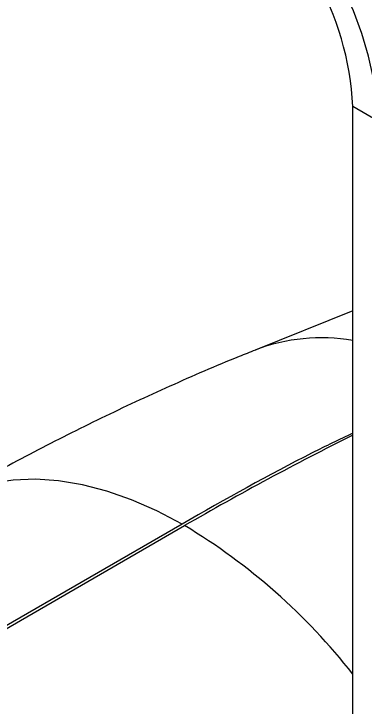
# Model space of a CAD drawing. Extents: x 12.3 to 108.7, y 1.1 to 80.4.
# Drawn here: x 76.686 to 78.571, y 64.496 to 68.21 of the extents above; entities that cross this region are included whole.
import ezdxf

# ---------------------------------------------------------------- set-up
doc = ezdxf.new("R2010")
doc.units = 0
doc.header["$MEASUREMENT"] = 0
doc.layers.add('OBJECT', color=7, linetype='CONTINUOUS')

msp = doc.modelspace()

# ---------------------------------------------------------------- linework, layer by layer
at = {"layer": 'OBJECT'}
for p, q in [((78.6366, 67.6358), (78.5037, 67.7126)), ((78.5047, 60.8929), (78.5037, 67.7126)), ((78.5038, 66.6189), (77.9808, 66.4088)), ((77.5883, 65.4761), (75.897, 64.4998)), ((75.9111, 64.4917), (77.6024, 65.468))]:
    msp.add_line(p, q, dxfattribs=at)
at = {"layer": 'OBJECT', "flags": 128}
for points in [[(78.6366, 67.6358), (78.6313, 67.7475), (78.6155, 67.8638), (78.5894, 67.9834), (78.5534, 68.1047), (78.5078, 68.2262), (78.4533, 68.3464), (78.3905, 68.4637), (78.3202, 68.5767), (78.2434, 68.684), (78.1609, 68.7843), (78.0739, 68.8761), (77.9834, 68.9585), (77.8905, 69.0303), (77.7964, 69.0907)], [(77.5883, 65.4761), (77.4528, 65.5473), (77.3181, 65.6065), (77.185, 65.6532), (77.0542, 65.6873), (76.9264, 65.7086), (76.8024, 65.717), (76.6827, 65.7123), (76.5681, 65.6947), (76.4592, 65.6642), (76.3566, 65.621), (76.31, 65.596)]]:
    msp.add_lwpolyline(points, dxfattribs=at)
at = {"layer": 'OBJECT'}
for centre, radius, start, end in [((76.9726, 67.6449), 1.5326, 2.5302, 57.4811), ((78.3345, 65.4808), 0.9932, 80.1789, 110.8661), ((85.8405, 51.2177), 16.4602, 116.46913, 120.03217), ((75.8991, 62.6279), 3.3117, 38.1309, 59.0479)]:
    msp.add_arc(centre, radius, start, end, dxfattribs=at)
for points, knots in [([(77.9817, 66.408), (77.9525, 66.3967), (77.7979, 66.3365), (77.5219, 66.2159), (77.1544, 66.046), (76.7928, 65.8631), (76.5114, 65.7127), (76.3528, 65.6195), (76.3107, 65.5948)], [0, 0, 0, 0, 0.050775, 0.268493, 0.486214, 0.703853, 0.921332, 1, 1, 1, 1]), ([(78.5039, 65.963), (78.4315, 65.9284), (78.127, 65.7832), (77.8213, 65.6089), (77.5883, 65.4761)], [0, 0, 0, 0, 0.237955, 1, 1, 1, 1])]:
    msp.add_open_spline(points, degree=3, knots=knots, dxfattribs=at)

doc.saveas('drawing.dxf')
